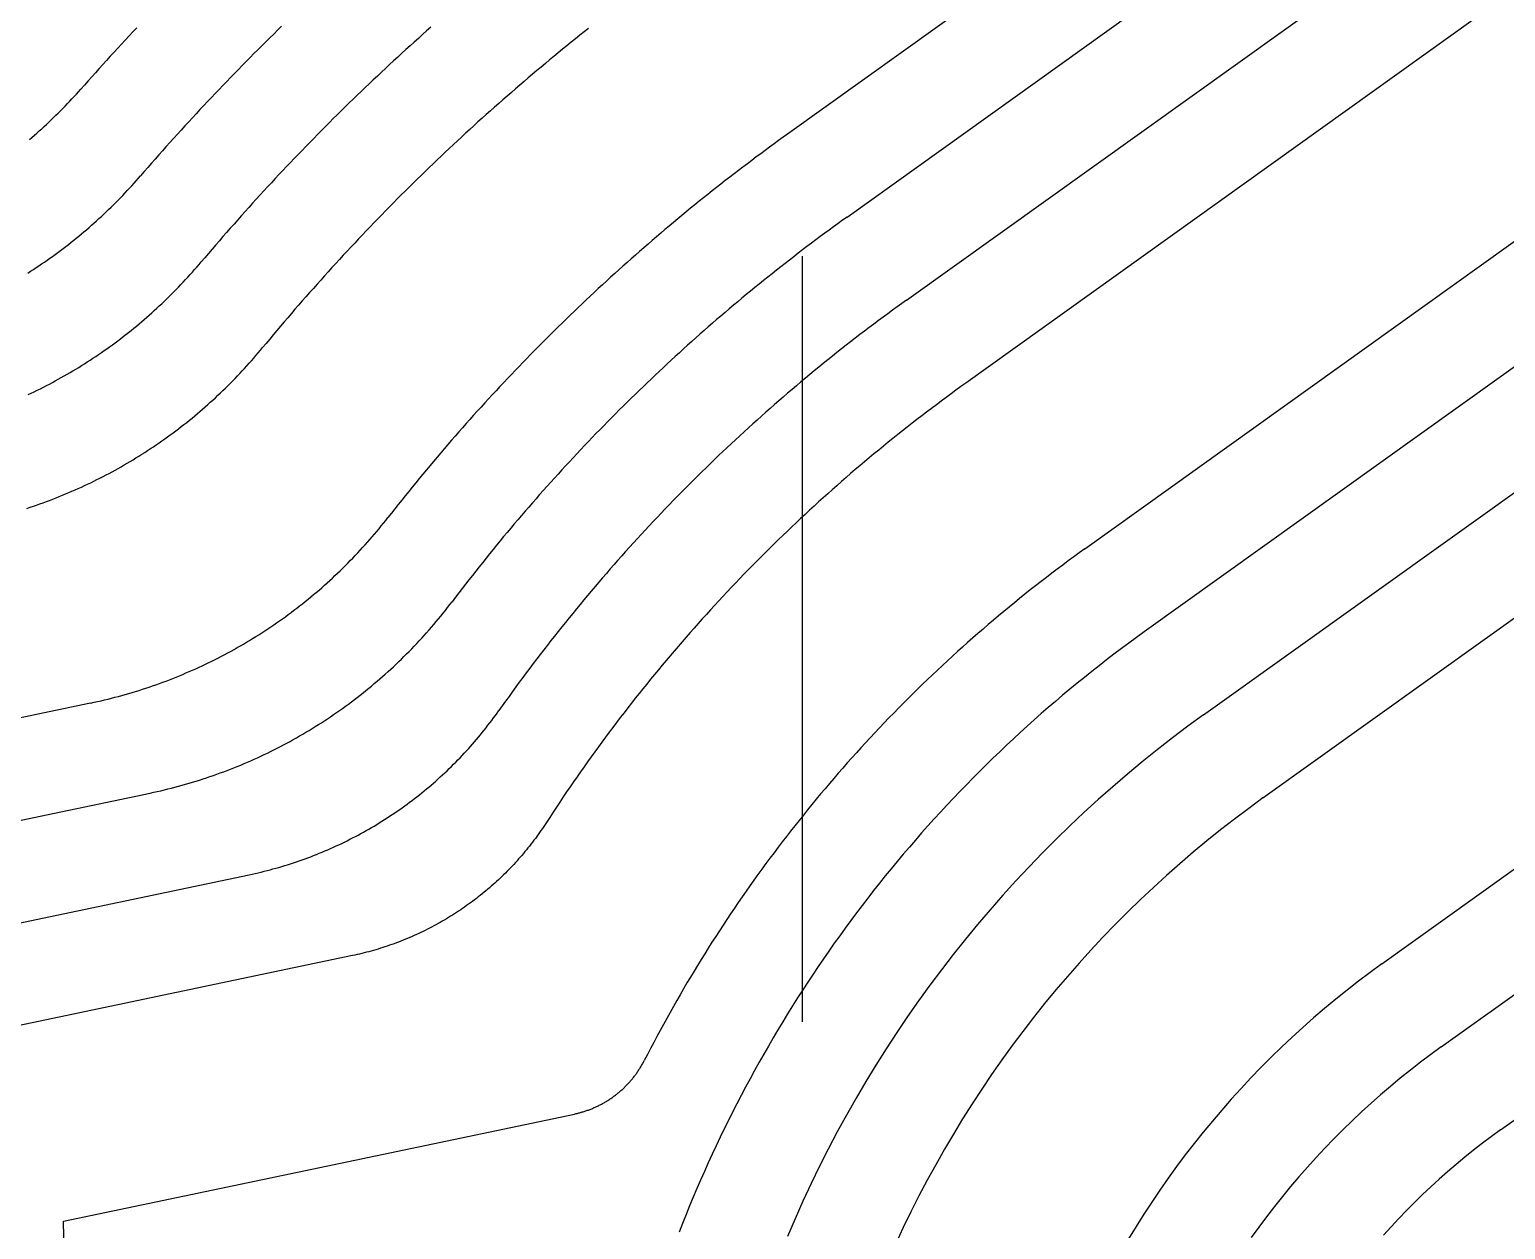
# Model space of a CAD drawing. Header units: inches. Extents: x 2439273 to 2445077, y 7048639 to 7057917.
# Drawn here: x 2442579.1 to 2442636.9, y 7053636.1 to 7053683.1 of the extents above; entities that cross this region are included whole.
import ezdxf

# ---------------------------------------------------------------- set-up
doc = ezdxf.new("R2010")
doc.units = ezdxf.units.IN
doc.header["$LTSCALE"] = 300
doc.header["$MEASUREMENT"] = 0
doc.linetypes.add('DASHEDX2', pattern=[0.165, 0.125, -0.04])
doc.linetypes.add('HIDDEN', pattern=[0.375, 0.25, -0.125])
doc.layers.add('GRID', color=254, linetype='HIDDEN')
doc.layers.add('PC', color=43, linetype='DASHEDX2')

msp = doc.modelspace()

# ---------------------------------------------------------------- linework, layer by layer
at = {"layer": 'GRID', "linetype": 'HIDDEN', "ltscale": 0.4}
msp.add_line((2442609.368, 7049369.192), (2442609.368, 7057765.425), dxfattribs=at)
at = {"layer": 'PC', "color": 24, "linetype": 'Continuous', "flags": 128}
for points in [[(2442611.113, 7053675.731), (2442961.113, 7053926.346), (2442863.774, 7054579.392), (2442834.101, 7054574.969), (2442928.737, 7053940.061), (2442771.331, 7053827.351), (2442786.454, 7053801.283)], [(2442829.627, 7054577.853), (2442924.42, 7053941.89), (2442752.219, 7053818.586), (2442767.343, 7053792.518), (2442608.784, 7053678.983)], [(2442613.442, 7053672.478), (2442965.43, 7053924.517), (2442870.671, 7054560.251)], [(2442620.428, 7053662.722), (2442978.38, 7053919.031), (2442891.362, 7054502.829)], [(2442898.26, 7054483.688), (2442982.697, 7053917.202), (2442622.757, 7053659.47)], [(2442625.086, 7053656.217), (2442987.014, 7053915.373), (2442905.157, 7054464.547)], [(2442627.414, 7053652.965), (2442991.33, 7053913.545), (2442912.047, 7054445.454)], [(2442632.072, 7053646.461), (2442999.964, 7053909.887), (2442923.903, 7054420.174)], [(2442634.401, 7053643.208), (2443004.281, 7053908.058), (2442929.272, 7054411.291)], [(2442636.729, 7053639.956), (2443008.597, 7053906.23), (2442934.466, 7054403.575)], [(2442969.747, 7053922.688), (2442615.771, 7053669.226), (2442615.576, 7053669.086), (2442615.382, 7053668.946), (2442615.189, 7053668.805), (2442614.996, 7053668.663), (2442614.804, 7053668.52), (2442614.612, 7053668.377), (2442614.42, 7053668.232), (2442614.23, 7053668.088), (2442614.04, 7053667.942), (2442613.85, 7053667.796), (2442613.661, 7053667.649), (2442613.472, 7053667.501), (2442613.284, 7053667.353), (2442613.097, 7053667.204), (2442612.91, 7053667.054), (2442612.724, 7053666.903), (2442612.538, 7053666.752), (2442612.353, 7053666.6), (2442612.168, 7053666.448), (2442611.984, 7053666.294), (2442611.8, 7053666.14), (2442611.618, 7053665.986), (2442611.435, 7053665.83), (2442611.253, 7053665.674), (2442611.072, 7053665.518), (2442610.892, 7053665.36), (2442610.712, 7053665.202), (2442610.532, 7053665.044), (2442610.354, 7053664.884), (2442610.175, 7053664.724), (2442609.998, 7053664.563), (2442609.821, 7053664.402), (2442609.644, 7053664.24), (2442609.469, 7053664.077), (2442609.294, 7053663.914), (2442609.119, 7053663.75), (2442608.945, 7053663.585), (2442608.772, 7053663.42), (2442608.599, 7053663.254), (2442608.427, 7053663.087), (2442608.255, 7053662.92), (2442608.085, 7053662.752), (2442607.914, 7053662.584), (2442607.745, 7053662.415), (2442607.576, 7053662.245), (2442607.408, 7053662.074), (2442607.24, 7053661.903), (2442607.073, 7053661.732), (2442606.907, 7053661.559), (2442606.741, 7053661.386), (2442606.576, 7053661.213), (2442606.411, 7053661.039), (2442606.248, 7053660.864), (2442606.085, 7053660.689), (2442605.922, 7053660.513), (2442605.76, 7053660.336), (2442605.599, 7053660.159), (2442605.439, 7053659.981), (2442605.279, 7053659.803), (2442605.12, 7053659.624), (2442604.961, 7053659.444), (2442604.803, 7053659.264), (2442604.646, 7053659.083), (2442604.49, 7053658.902), (2442604.334, 7053658.72), (2442604.179, 7053658.537), (2442604.025, 7053658.354), (2442603.871, 7053658.17), (2442603.718, 7053657.986), (2442603.566, 7053657.801), (2442603.414, 7053657.616), (2442603.263, 7053657.43), (2442603.113, 7053657.243), (2442602.963, 7053657.056), (2442602.814, 7053656.869), (2442602.666, 7053656.68), (2442602.519, 7053656.492), (2442602.372, 7053656.302), (2442602.226, 7053656.113), (2442602.081, 7053655.922), (2442601.936, 7053655.731), (2442601.792, 7053655.54), (2442601.649, 7053655.348), (2442601.507, 7053655.155), (2442601.365, 7053654.962), (2442601.224, 7053654.768), (2442601.084, 7053654.574), (2442600.944, 7053654.38), (2442600.805, 7053654.184), (2442600.667, 7053653.989), (2442600.53, 7053653.793), (2442600.393, 7053653.596), (2442600.258, 7053653.399), (2442600.122, 7053653.201), (2442599.988, 7053653.003), (2442599.854, 7053652.804), (2442599.721, 7053652.605), (2442599.589, 7053652.405), (2442599.458, 7053652.205), (2442599.327, 7053652.004), (2442599.275, 7053651.925), (2442599.223, 7053651.846), (2442599.17, 7053651.767), (2442599.116, 7053651.689), (2442599.062, 7053651.612), (2442599.007, 7053651.535), (2442598.952, 7053651.458), (2442598.896, 7053651.382), (2442598.839, 7053651.306), (2442598.782, 7053651.231), (2442598.724, 7053651.156), (2442598.665, 7053651.081), (2442598.606, 7053651.007), (2442598.547, 7053650.934), (2442598.486, 7053650.861), (2442598.426, 7053650.788), (2442598.364, 7053650.716), (2442598.302, 7053650.645), (2442598.24, 7053650.574), (2442598.177, 7053650.503), (2442598.113, 7053650.433), (2442598.049, 7053650.363), (2442597.984, 7053650.294), (2442597.919, 7053650.226), (2442597.853, 7053650.158), (2442597.787, 7053650.09), (2442597.72, 7053650.023), (2442597.653, 7053649.957), (2442597.585, 7053649.891), (2442597.516, 7053649.825), (2442597.447, 7053649.76), (2442597.378, 7053649.696), (2442597.308, 7053649.632), (2442597.238, 7053649.569), (2442597.167, 7053649.506), (2442597.095, 7053649.444), (2442597.023, 7053649.383), (2442596.951, 7053649.322), (2442596.878, 7053649.261), (2442596.805, 7053649.202), (2442596.731, 7053649.142), (2442596.657, 7053649.084), (2442596.582, 7053649.026), (2442596.507, 7053648.968), (2442596.431, 7053648.911), (2442596.355, 7053648.855), (2442596.278, 7053648.799), (2442596.201, 7053648.744), (2442596.124, 7053648.69), (2442596.046, 7053648.636), (2442595.968, 7053648.583), (2442595.889, 7053648.53), (2442595.81, 7053648.478), (2442595.731, 7053648.427), (2442595.651, 7053648.376), (2442595.57, 7053648.326), (2442595.49, 7053648.276), (2442595.409, 7053648.228), (2442595.327, 7053648.179), (2442595.245, 7053648.132), (2442595.163, 7053648.085), (2442595.081, 7053648.039), (2442594.998, 7053647.993), (2442594.914, 7053647.948), (2442594.831, 7053647.904), (2442594.747, 7053647.86), (2442594.662, 7053647.817), (2442594.578, 7053647.775), (2442594.493, 7053647.733), (2442594.407, 7053647.692), (2442594.322, 7053647.652), (2442594.236, 7053647.612), (2442594.149, 7053647.574), (2442594.063, 7053647.535), (2442593.976, 7053647.498), (2442593.889, 7053647.461), (2442593.801, 7053647.425), (2442593.714, 7053647.389), (2442593.626, 7053647.354), (2442593.537, 7053647.32), (2442593.449, 7053647.287), (2442593.36, 7053647.254), (2442593.271, 7053647.222), (2442593.181, 7053647.191), (2442593.092, 7053647.16), (2442593.002, 7053647.13), (2442592.912, 7053647.101), (2442592.822, 7053647.073), (2442592.731, 7053647.045), (2442592.641, 7053647.018), (2442592.55, 7053646.992), (2442592.459, 7053646.966), (2442592.367, 7053646.941), (2442592.276, 7053646.917), (2442592.184, 7053646.894), (2442592.092, 7053646.871), (2442592, 7053646.849), (2442591.908, 7053646.828), (2442591.815, 7053646.807), (2442591.723, 7053646.787), (2442580.226, 7053644.374), (2442558.991, 7053639.917)], [(2442583.27, 7053683.141), (2442583.121, 7053682.983), (2442582.972, 7053682.825), (2442582.824, 7053682.667), (2442582.677, 7053682.508), (2442582.529, 7053682.349), (2442582.382, 7053682.189), (2442582.235, 7053682.029), (2442582.089, 7053681.869), (2442581.943, 7053681.709), (2442581.798, 7053681.548), (2442581.652, 7053681.387), (2442581.507, 7053681.225), (2442581.363, 7053681.064), (2442581.219, 7053680.902), (2442581.075, 7053680.739)], [(2442588.951, 7053683.205), (2442588.795, 7053683.053), (2442588.639, 7053682.901), (2442588.484, 7053682.748), (2442588.329, 7053682.595), (2442588.174, 7053682.442), (2442588.02, 7053682.288), (2442587.866, 7053682.134), (2442587.713, 7053681.979), (2442587.56, 7053681.825), (2442587.407, 7053681.67), (2442587.254, 7053681.514), (2442587.102, 7053681.358), (2442586.951, 7053681.202), (2442586.799, 7053681.045), (2442586.648, 7053680.888), (2442586.498, 7053680.731), (2442586.348, 7053680.573), (2442586.198, 7053680.415), (2442586.048, 7053680.257), (2442585.899, 7053680.098), (2442585.75, 7053679.939), (2442585.602, 7053679.78), (2442585.454, 7053679.62), (2442585.307, 7053679.46), (2442585.159, 7053679.3), (2442585.013, 7053679.139), (2442584.866, 7053678.978), (2442584.72, 7053678.816), (2442584.574, 7053678.654), (2442584.429, 7053678.492), (2442584.284, 7053678.329), (2442584.14, 7053678.167), (2442583.996, 7053678.003), (2442583.852, 7053677.84), (2442583.708, 7053677.676), (2442583.566, 7053677.512), (2442583.423, 7053677.347)], [(2442594.799, 7053683.168), (2442594.635, 7053683.024), (2442594.472, 7053682.879), (2442594.309, 7053682.733), (2442594.147, 7053682.587), (2442593.985, 7053682.441), (2442593.823, 7053682.294), (2442593.662, 7053682.147), (2442593.501, 7053682), (2442593.34, 7053681.852), (2442593.18, 7053681.704), (2442593.02, 7053681.555), (2442592.861, 7053681.406), (2442592.702, 7053681.256), (2442592.543, 7053681.107), (2442592.384, 7053680.956), (2442592.226, 7053680.806), (2442592.069, 7053680.655), (2442591.912, 7053680.503), (2442591.755, 7053680.351), (2442591.598, 7053680.199), (2442591.442, 7053680.047), (2442591.286, 7053679.894), (2442591.131, 7053679.74), (2442590.976, 7053679.587), (2442590.822, 7053679.432), (2442590.667, 7053679.278), (2442590.513, 7053679.123), (2442590.36, 7053678.968), (2442590.207, 7053678.812), (2442590.054, 7053678.656), (2442589.902, 7053678.5), (2442589.75, 7053678.343), (2442589.599, 7053678.186), (2442589.448, 7053678.028), (2442589.297, 7053677.87), (2442589.146, 7053677.712), (2442588.997, 7053677.553), (2442588.847, 7053677.394), (2442588.698, 7053677.235), (2442588.549, 7053677.075), (2442588.401, 7053676.915), (2442588.253, 7053676.754), (2442588.105, 7053676.594), (2442587.958, 7053676.432), (2442587.811, 7053676.271), (2442587.665, 7053676.109), (2442587.519, 7053675.946), (2442587.373, 7053675.784), (2442587.228, 7053675.621), (2442587.084, 7053675.457), (2442586.939, 7053675.294), (2442586.795, 7053675.129), (2442586.652, 7053674.965), (2442586.509, 7053674.8), (2442586.366, 7053674.635), (2442586.224, 7053674.469), (2442586.082, 7053674.303), (2442585.94, 7053674.137), (2442585.799, 7053673.971)], [(2442600.984, 7053683.124), (2442600.813, 7053682.988), (2442600.642, 7053682.852), (2442600.471, 7053682.715), (2442600.301, 7053682.578), (2442600.131, 7053682.441), (2442599.961, 7053682.303), (2442599.792, 7053682.165), (2442599.623, 7053682.026), (2442599.455, 7053681.887), (2442599.287, 7053681.748), (2442599.119, 7053681.608), (2442598.951, 7053681.467), (2442598.784, 7053681.326), (2442598.618, 7053681.185), (2442598.452, 7053681.043), (2442598.286, 7053680.901), (2442598.12, 7053680.758), (2442597.955, 7053680.615), (2442597.79, 7053680.472), (2442597.626, 7053680.328), (2442597.462, 7053680.183), (2442597.298, 7053680.039), (2442597.135, 7053679.894), (2442596.972, 7053679.748), (2442596.809, 7053679.602), (2442596.647, 7053679.455), (2442596.485, 7053679.309), (2442596.324, 7053679.161), (2442596.163, 7053679.014), (2442596.002, 7053678.865), (2442595.842, 7053678.717), (2442595.682, 7053678.568), (2442595.523, 7053678.418), (2442595.364, 7053678.269), (2442595.205, 7053678.118), (2442595.047, 7053677.968), (2442594.889, 7053677.817), (2442594.731, 7053677.665), (2442594.574, 7053677.513), (2442594.417, 7053677.361), (2442594.261, 7053677.209), (2442594.105, 7053677.055), (2442593.95, 7053676.902), (2442593.794, 7053676.748), (2442593.64, 7053676.594), (2442593.485, 7053676.439), (2442593.332, 7053676.284), (2442593.178, 7053676.129), (2442593.025, 7053675.973), (2442592.872, 7053675.816), (2442592.72, 7053675.66), (2442592.568, 7053675.503), (2442592.416, 7053675.345), (2442592.265, 7053675.187), (2442592.115, 7053675.029), (2442591.965, 7053674.87), (2442591.815, 7053674.711), (2442591.665, 7053674.552), (2442591.516, 7053674.392), (2442591.368, 7053674.232), (2442591.22, 7053674.071), (2442591.072, 7053673.91), (2442590.924, 7053673.749), (2442590.778, 7053673.587), (2442590.631, 7053673.425), (2442590.485, 7053673.262), (2442590.339, 7053673.1), (2442590.194, 7053672.936), (2442590.049, 7053672.773), (2442589.905, 7053672.609), (2442589.761, 7053672.444), (2442589.617, 7053672.28), (2442589.474, 7053672.114), (2442589.332, 7053671.949), (2442589.189, 7053671.783), (2442589.048, 7053671.617), (2442588.906, 7053671.45), (2442588.765, 7053671.283), (2442588.625, 7053671.116), (2442588.485, 7053670.948), (2442588.345, 7053670.78), (2442588.206, 7053670.612)], [(2442579.067, 7053678.765), (2442579.164, 7053678.849), (2442579.261, 7053678.933), (2442579.357, 7053679.017), (2442579.453, 7053679.103), (2442579.548, 7053679.189), (2442579.642, 7053679.275), (2442579.736, 7053679.362), (2442579.829, 7053679.45), (2442579.922, 7053679.538), (2442580.014, 7053679.627), (2442580.106, 7053679.717), (2442580.197, 7053679.807), (2442580.287, 7053679.898), (2442580.377, 7053679.989), (2442580.467, 7053680.081), (2442580.555, 7053680.173), (2442580.644, 7053680.266), (2442580.731, 7053680.36), (2442580.818, 7053680.454), (2442580.904, 7053680.548), (2442580.99, 7053680.643), (2442581.075, 7053680.739)], [(2442608.784, 7053678.983), (2442608.608, 7053678.856), (2442608.431, 7053678.728), (2442608.255, 7053678.6), (2442608.079, 7053678.472), (2442607.903, 7053678.342), (2442607.728, 7053678.213), (2442607.554, 7053678.083), (2442607.379, 7053677.952), (2442607.205, 7053677.821), (2442607.032, 7053677.689), (2442606.858, 7053677.557), (2442606.686, 7053677.425), (2442606.513, 7053677.292), (2442606.341, 7053677.158), (2442606.169, 7053677.024), (2442605.998, 7053676.889), (2442605.827, 7053676.754), (2442605.657, 7053676.619), (2442605.487, 7053676.483), (2442605.317, 7053676.346), (2442605.147, 7053676.209), (2442604.978, 7053676.072), (2442604.81, 7053675.934), (2442604.642, 7053675.795), (2442604.474, 7053675.656), (2442604.307, 7053675.517), (2442604.14, 7053675.377), (2442603.973, 7053675.237), (2442603.807, 7053675.096), (2442603.641, 7053674.955), (2442603.476, 7053674.813), (2442603.311, 7053674.671), (2442603.146, 7053674.528), (2442602.982, 7053674.385), (2442602.818, 7053674.241), (2442602.655, 7053674.097), (2442602.492, 7053673.952), (2442602.33, 7053673.807), (2442602.167, 7053673.661), (2442602.006, 7053673.515), (2442601.845, 7053673.369), (2442601.684, 7053673.222), (2442601.523, 7053673.075), (2442601.363, 7053672.927), (2442601.204, 7053672.778), (2442601.045, 7053672.63), (2442600.886, 7053672.48), (2442600.728, 7053672.331), (2442600.57, 7053672.181), (2442600.413, 7053672.03), (2442600.256, 7053671.879), (2442600.099, 7053671.727), (2442599.943, 7053671.575), (2442599.787, 7053671.423), (2442599.632, 7053671.27), (2442599.477, 7053671.117), (2442599.323, 7053670.963), (2442599.169, 7053670.809), (2442599.016, 7053670.654), (2442598.862, 7053670.499), (2442598.71, 7053670.344), (2442598.558, 7053670.188), (2442598.406, 7053670.032), (2442598.255, 7053669.875), (2442598.104, 7053669.718), (2442597.954, 7053669.56), (2442597.804, 7053669.402), (2442597.654, 7053669.243), (2442597.505, 7053669.084), (2442597.357, 7053668.925), (2442597.209, 7053668.765), (2442597.061, 7053668.605), (2442596.914, 7053668.444), (2442596.767, 7053668.283), (2442596.621, 7053668.122), (2442596.475, 7053667.96), (2442596.33, 7053667.798), (2442596.185, 7053667.635), (2442596.041, 7053667.472), (2442595.897, 7053667.308), (2442595.754, 7053667.144), (2442595.611, 7053666.98), (2442595.468, 7053666.815), (2442595.326, 7053666.65), (2442595.185, 7053666.484), (2442595.044, 7053666.318), (2442594.903, 7053666.152), (2442594.763, 7053665.985), (2442594.623, 7053665.818), (2442594.484, 7053665.65), (2442594.346, 7053665.482), (2442594.207, 7053665.314), (2442594.07, 7053665.145), (2442593.933, 7053664.976), (2442593.796, 7053664.806), (2442593.66, 7053664.636), (2442593.524, 7053664.466), (2442593.389, 7053664.295), (2442593.254, 7053664.124), (2442593.119, 7053663.952)], [(2442579, 7053673.533), (2442579.11, 7053673.603), (2442579.219, 7053673.674), (2442579.328, 7053673.746), (2442579.436, 7053673.818), (2442579.544, 7053673.891), (2442579.652, 7053673.965), (2442579.759, 7053674.039), (2442579.865, 7053674.114), (2442579.971, 7053674.19), (2442580.077, 7053674.266), (2442580.182, 7053674.343), (2442580.286, 7053674.421), (2442580.39, 7053674.499), (2442580.494, 7053674.579), (2442580.596, 7053674.658), (2442580.699, 7053674.739), (2442580.801, 7053674.82), (2442580.902, 7053674.902), (2442581.003, 7053674.984), (2442581.103, 7053675.067), (2442581.203, 7053675.151), (2442581.302, 7053675.235), (2442581.401, 7053675.32), (2442581.499, 7053675.406), (2442581.596, 7053675.493), (2442581.693, 7053675.579), (2442581.79, 7053675.667), (2442581.886, 7053675.755), (2442581.981, 7053675.844), (2442582.075, 7053675.934), (2442582.169, 7053676.024), (2442582.263, 7053676.114), (2442582.356, 7053676.206), (2442582.448, 7053676.298), (2442582.54, 7053676.39), (2442582.631, 7053676.483), (2442582.721, 7053676.577), (2442582.811, 7053676.671), (2442582.901, 7053676.766), (2442582.989, 7053676.861), (2442583.077, 7053676.957), (2442583.165, 7053677.054), (2442583.251, 7053677.151), (2442583.337, 7053677.249), (2442583.423, 7053677.347)], [(2442611.113, 7053675.731), (2442610.937, 7053675.604), (2442610.761, 7053675.477), (2442610.586, 7053675.349), (2442610.411, 7053675.221), (2442610.236, 7053675.093), (2442610.062, 7053674.964), (2442609.888, 7053674.834), (2442609.715, 7053674.704), (2442609.542, 7053674.573), (2442609.369, 7053674.442), (2442609.197, 7053674.31), (2442609.025, 7053674.177), (2442608.853, 7053674.045), (2442608.682, 7053673.911), (2442608.512, 7053673.777), (2442608.341, 7053673.643), (2442608.171, 7053673.508), (2442608.002, 7053673.373), (2442607.833, 7053673.237), (2442607.664, 7053673.1), (2442607.496, 7053672.964), (2442607.328, 7053672.826), (2442607.161, 7053672.688), (2442606.994, 7053672.55), (2442606.827, 7053672.411), (2442606.661, 7053672.271), (2442606.496, 7053672.131), (2442606.33, 7053671.991), (2442606.165, 7053671.85), (2442606.001, 7053671.709), (2442605.837, 7053671.567), (2442605.673, 7053671.424), (2442605.51, 7053671.281), (2442605.347, 7053671.138), (2442605.185, 7053670.994), (2442605.023, 7053670.85), (2442604.862, 7053670.705), (2442604.701, 7053670.56), (2442604.54, 7053670.414), (2442604.38, 7053670.267), (2442604.22, 7053670.121), (2442604.061, 7053669.973), (2442603.902, 7053669.826), (2442603.744, 7053669.677), (2442603.586, 7053669.529), (2442603.429, 7053669.379), (2442603.272, 7053669.23), (2442603.115, 7053669.08), (2442602.959, 7053668.929), (2442602.804, 7053668.778), (2442602.648, 7053668.626), (2442602.494, 7053668.474), (2442602.339, 7053668.322), (2442602.186, 7053668.169), (2442602.032, 7053668.016), (2442601.879, 7053667.862), (2442601.727, 7053667.707), (2442601.575, 7053667.553), (2442601.423, 7053667.397), (2442601.272, 7053667.242), (2442601.122, 7053667.086), (2442600.972, 7053666.929), (2442600.822, 7053666.772), (2442600.673, 7053666.614), (2442600.524, 7053666.456), (2442600.376, 7053666.298), (2442600.229, 7053666.139), (2442600.081, 7053665.98), (2442599.935, 7053665.82), (2442599.788, 7053665.66), (2442599.643, 7053665.499), (2442599.497, 7053665.338), (2442599.353, 7053665.177), (2442599.208, 7053665.015), (2442599.064, 7053664.853), (2442598.921, 7053664.69), (2442598.778, 7053664.527), (2442598.636, 7053664.363), (2442598.494, 7053664.199), (2442598.353, 7053664.034), (2442598.212, 7053663.869), (2442598.071, 7053663.704), (2442597.931, 7053663.538), (2442597.792, 7053663.372), (2442597.653, 7053663.205), (2442597.515, 7053663.038), (2442597.377, 7053662.871), (2442597.24, 7053662.703), (2442597.103, 7053662.535), (2442596.966, 7053662.366), (2442596.831, 7053662.197), (2442596.695, 7053662.028), (2442596.56, 7053661.858), (2442596.426, 7053661.687), (2442596.292, 7053661.517), (2442596.159, 7053661.345), (2442596.026, 7053661.174), (2442595.894, 7053661.002), (2442595.762, 7053660.83), (2442595.631, 7053660.657)], [(2442579.016, 7053668.77), (2442579.136, 7053668.827), (2442579.256, 7053668.884), (2442579.375, 7053668.942), (2442579.493, 7053669.001), (2442579.612, 7053669.061), (2442579.729, 7053669.122), (2442579.847, 7053669.183), (2442579.964, 7053669.245), (2442580.08, 7053669.308), (2442580.197, 7053669.372), (2442580.312, 7053669.437), (2442580.428, 7053669.502), (2442580.543, 7053669.568), (2442580.657, 7053669.635), (2442580.771, 7053669.702), (2442580.885, 7053669.771), (2442580.998, 7053669.84), (2442581.11, 7053669.909), (2442581.223, 7053669.98), (2442581.334, 7053670.051), (2442581.445, 7053670.123), (2442581.556, 7053670.196), (2442581.666, 7053670.27), (2442581.776, 7053670.344), (2442581.886, 7053670.419), (2442581.994, 7053670.494), (2442582.103, 7053670.571), (2442582.21, 7053670.648), (2442582.318, 7053670.726), (2442582.424, 7053670.804), (2442582.531, 7053670.884), (2442582.636, 7053670.963), (2442582.741, 7053671.044), (2442582.846, 7053671.125), (2442582.95, 7053671.207), (2442583.054, 7053671.29), (2442583.157, 7053671.374), (2442583.259, 7053671.458), (2442583.361, 7053671.542), (2442583.462, 7053671.628), (2442583.563, 7053671.714), (2442583.663, 7053671.801), (2442583.763, 7053671.888), (2442583.862, 7053671.976), (2442583.96, 7053672.065), (2442584.058, 7053672.154), (2442584.155, 7053672.244), (2442584.252, 7053672.335), (2442584.348, 7053672.426), (2442584.443, 7053672.518), (2442584.538, 7053672.611), (2442584.632, 7053672.704), (2442584.726, 7053672.798), (2442584.819, 7053672.892), (2442584.911, 7053672.987), (2442585.003, 7053673.083), (2442585.094, 7053673.179), (2442585.185, 7053673.276), (2442585.274, 7053673.374), (2442585.363, 7053673.472), (2442585.452, 7053673.57), (2442585.54, 7053673.669), (2442585.627, 7053673.769), (2442585.713, 7053673.87), (2442585.799, 7053673.971)], [(2442613.442, 7053672.478), (2442613.257, 7053672.346), (2442613.072, 7053672.212), (2442612.888, 7053672.078), (2442612.705, 7053671.943), (2442612.522, 7053671.808), (2442612.339, 7053671.672), (2442612.157, 7053671.535), (2442611.975, 7053671.398), (2442611.793, 7053671.26), (2442611.612, 7053671.122), (2442611.432, 7053670.983), (2442611.252, 7053670.843), (2442611.073, 7053670.703), (2442610.894, 7053670.562), (2442610.715, 7053670.42), (2442610.537, 7053670.278), (2442610.359, 7053670.136), (2442610.182, 7053669.992), (2442610.006, 7053669.849), (2442609.829, 7053669.704), (2442609.654, 7053669.559), (2442609.479, 7053669.414), (2442609.304, 7053669.267), (2442609.13, 7053669.121), (2442608.956, 7053668.973), (2442608.783, 7053668.825), (2442608.61, 7053668.677), (2442608.438, 7053668.528), (2442608.266, 7053668.378), (2442608.095, 7053668.228), (2442607.924, 7053668.077), (2442607.754, 7053667.926), (2442607.584, 7053667.774), (2442607.415, 7053667.621), (2442607.246, 7053667.468), (2442607.078, 7053667.314), (2442606.911, 7053667.16), (2442606.744, 7053667.005), (2442606.577, 7053666.85), (2442606.411, 7053666.694), (2442606.245, 7053666.538), (2442606.08, 7053666.381), (2442605.916, 7053666.223), (2442605.752, 7053666.065), (2442605.588, 7053665.907), (2442605.425, 7053665.747), (2442605.263, 7053665.588), (2442605.101, 7053665.427), (2442604.94, 7053665.266), (2442604.779, 7053665.105), (2442604.619, 7053664.943), (2442604.459, 7053664.781), (2442604.3, 7053664.618), (2442604.141, 7053664.454), (2442603.983, 7053664.29), (2442603.826, 7053664.126), (2442603.669, 7053663.961), (2442603.513, 7053663.795), (2442603.357, 7053663.629), (2442603.201, 7053663.462), (2442603.047, 7053663.295), (2442602.893, 7053663.127), (2442602.739, 7053662.959), (2442602.586, 7053662.79), (2442602.433, 7053662.621), (2442602.282, 7053662.451), (2442602.13, 7053662.281), (2442601.979, 7053662.11), (2442601.829, 7053661.939), (2442601.68, 7053661.767), (2442601.531, 7053661.595), (2442601.382, 7053661.422), (2442601.234, 7053661.249), (2442601.087, 7053661.075), (2442600.94, 7053660.901), (2442600.794, 7053660.726), (2442600.649, 7053660.551), (2442600.504, 7053660.375), (2442600.359, 7053660.199), (2442600.216, 7053660.023), (2442600.072, 7053659.845), (2442599.93, 7053659.668), (2442599.788, 7053659.49), (2442599.646, 7053659.311), (2442599.506, 7053659.132), (2442599.365, 7053658.953), (2442599.226, 7053658.773), (2442599.087, 7053658.592), (2442598.948, 7053658.411), (2442598.811, 7053658.23), (2442598.673, 7053658.048), (2442598.537, 7053657.866), (2442598.401, 7053657.683), (2442598.266, 7053657.5), (2442598.131, 7053657.316), (2442597.997, 7053657.132), (2442597.863, 7053656.947), (2442597.73, 7053656.762), (2442597.598, 7053656.577), (2442597.467, 7053656.391)], [(2442578.965, 7053664.314), (2442579.093, 7053664.356), (2442579.221, 7053664.399), (2442579.348, 7053664.443), (2442579.476, 7053664.488), (2442579.603, 7053664.534), (2442579.729, 7053664.58), (2442579.856, 7053664.627), (2442579.982, 7053664.676), (2442580.107, 7053664.725), (2442580.233, 7053664.775), (2442580.358, 7053664.825), (2442580.482, 7053664.877), (2442580.607, 7053664.929), (2442580.731, 7053664.983), (2442580.854, 7053665.037), (2442580.978, 7053665.092), (2442581.1, 7053665.148), (2442581.223, 7053665.204), (2442581.345, 7053665.262), (2442581.467, 7053665.32), (2442581.588, 7053665.379), (2442581.709, 7053665.439), (2442581.829, 7053665.499), (2442581.95, 7053665.561), (2442582.069, 7053665.623), (2442582.188, 7053665.686), (2442582.307, 7053665.75), (2442582.426, 7053665.815), (2442582.544, 7053665.881), (2442582.661, 7053665.947), (2442582.778, 7053666.014), (2442582.895, 7053666.082), (2442583.011, 7053666.151), (2442583.127, 7053666.22), (2442583.242, 7053666.29), (2442583.357, 7053666.361), (2442583.471, 7053666.433), (2442583.585, 7053666.506), (2442583.698, 7053666.579), (2442583.811, 7053666.653), (2442583.923, 7053666.728), (2442584.035, 7053666.804), (2442584.146, 7053666.88), (2442584.257, 7053666.957), (2442584.367, 7053667.035), (2442584.476, 7053667.114), (2442584.586, 7053667.193), (2442584.694, 7053667.273), (2442584.802, 7053667.354), (2442584.91, 7053667.435), (2442585.017, 7053667.518), (2442585.123, 7053667.6), (2442585.229, 7053667.684), (2442585.334, 7053667.769), (2442585.439, 7053667.854), (2442585.543, 7053667.94), (2442585.647, 7053668.026), (2442585.75, 7053668.113), (2442585.852, 7053668.201), (2442585.954, 7053668.29), (2442586.055, 7053668.379), (2442586.155, 7053668.469), (2442586.255, 7053668.56), (2442586.355, 7053668.651), (2442586.453, 7053668.743), (2442586.552, 7053668.835), (2442586.649, 7053668.929), (2442586.746, 7053669.023), (2442586.842, 7053669.117), (2442586.938, 7053669.213), (2442587.033, 7053669.308), (2442587.127, 7053669.405), (2442587.221, 7053669.502), (2442587.313, 7053669.6), (2442587.406, 7053669.698), (2442587.497, 7053669.797), (2442587.588, 7053669.897), (2442587.679, 7053669.997), (2442587.768, 7053670.098), (2442587.857, 7053670.2), (2442587.945, 7053670.302), (2442588.033, 7053670.404), (2442588.12, 7053670.508), (2442588.206, 7053670.612)], [(2442581.462, 7053656.685), (2442581.599, 7053656.714), (2442581.736, 7053656.744), (2442581.873, 7053656.776), (2442582.009, 7053656.808), (2442582.145, 7053656.841), (2442582.281, 7053656.875), (2442582.417, 7053656.91), (2442582.553, 7053656.946), (2442582.688, 7053656.983), (2442582.823, 7053657.021), (2442582.958, 7053657.06), (2442583.092, 7053657.099), (2442583.226, 7053657.14), (2442583.36, 7053657.182), (2442583.494, 7053657.224), (2442583.627, 7053657.268), (2442583.76, 7053657.312), (2442583.893, 7053657.358), (2442584.025, 7053657.404), (2442584.157, 7053657.451), (2442584.289, 7053657.499), (2442584.42, 7053657.548), (2442584.551, 7053657.598), (2442584.682, 7053657.649), (2442584.812, 7053657.701), (2442584.942, 7053657.754), (2442585.072, 7053657.808), (2442585.201, 7053657.862), (2442585.33, 7053657.918), (2442585.458, 7053657.974), (2442585.586, 7053658.031), (2442585.714, 7053658.089), (2442585.841, 7053658.149), (2442585.968, 7053658.208), (2442586.094, 7053658.269), (2442586.22, 7053658.331), (2442586.345, 7053658.394), (2442586.47, 7053658.457), (2442586.595, 7053658.522), (2442586.719, 7053658.587), (2442586.843, 7053658.653), (2442586.966, 7053658.72), (2442587.089, 7053658.788), (2442587.211, 7053658.856), (2442587.333, 7053658.926), (2442587.454, 7053658.996), (2442587.575, 7053659.068), (2442587.695, 7053659.14), (2442587.815, 7053659.213), (2442587.934, 7053659.286), (2442588.053, 7053659.361), (2442588.171, 7053659.436), (2442588.289, 7053659.513), (2442588.406, 7053659.59), (2442588.523, 7053659.668), (2442588.639, 7053659.746), (2442588.754, 7053659.826), (2442588.869, 7053659.906), (2442588.983, 7053659.987), (2442589.097, 7053660.069), (2442589.21, 7053660.152), (2442589.323, 7053660.236), (2442589.435, 7053660.32), (2442589.547, 7053660.405), (2442589.657, 7053660.491), (2442589.768, 7053660.578), (2442589.877, 7053660.665), (2442589.986, 7053660.753), (2442590.095, 7053660.842), (2442590.203, 7053660.932), (2442590.31, 7053661.022), (2442590.416, 7053661.113), (2442590.522, 7053661.205), (2442590.627, 7053661.298), (2442590.732, 7053661.392), (2442590.836, 7053661.486), (2442590.939, 7053661.581), (2442591.042, 7053661.676), (2442591.143, 7053661.773), (2442591.245, 7053661.87), (2442591.345, 7053661.967), (2442591.445, 7053662.066), (2442591.544, 7053662.165), (2442591.643, 7053662.265), (2442591.741, 7053662.365), (2442591.838, 7053662.467), (2442591.934, 7053662.568), (2442592.03, 7053662.671), (2442592.124, 7053662.774), (2442592.219, 7053662.878), (2442592.312, 7053662.983), (2442592.405, 7053663.088), (2442592.497, 7053663.194), (2442592.588, 7053663.3), (2442592.678, 7053663.407), (2442592.768, 7053663.515), (2442592.857, 7053663.624), (2442592.945, 7053663.733), (2442593.033, 7053663.842), (2442593.119, 7053663.952)], [(2442620.428, 7053662.722), (2442620.211, 7053662.566), (2442619.995, 7053662.409), (2442619.78, 7053662.251), (2442619.565, 7053662.092), (2442619.352, 7053661.931), (2442619.139, 7053661.77), (2442618.926, 7053661.608), (2442618.715, 7053661.445), (2442618.504, 7053661.281), (2442618.294, 7053661.116), (2442618.085, 7053660.949), (2442617.877, 7053660.782), (2442617.67, 7053660.614), (2442617.463, 7053660.445), (2442617.257, 7053660.275), (2442617.052, 7053660.104), (2442616.848, 7053659.932), (2442616.644, 7053659.759), (2442616.442, 7053659.585), (2442616.24, 7053659.41), (2442616.039, 7053659.234), (2442615.839, 7053659.057), (2442615.639, 7053658.879), (2442615.441, 7053658.7), (2442615.244, 7053658.52), (2442615.047, 7053658.34), (2442614.851, 7053658.158), (2442614.656, 7053657.975), (2442614.462, 7053657.792), (2442614.269, 7053657.608), (2442614.076, 7053657.422), (2442613.885, 7053657.236), (2442613.694, 7053657.049), (2442613.505, 7053656.861), (2442613.316, 7053656.672), (2442613.128, 7053656.482), (2442612.941, 7053656.291), (2442612.755, 7053656.099), (2442612.57, 7053655.907), (2442612.386, 7053655.714), (2442612.203, 7053655.519), (2442612.02, 7053655.324), (2442611.839, 7053655.128), (2442611.658, 7053654.931), (2442611.479, 7053654.733), (2442611.3, 7053654.535), (2442611.123, 7053654.335), (2442610.946, 7053654.135), (2442610.77, 7053653.934), (2442610.595, 7053653.732), (2442610.422, 7053653.529), (2442610.249, 7053653.326), (2442610.077, 7053653.121), (2442609.906, 7053652.916), (2442609.736, 7053652.71), (2442609.567, 7053652.503), (2442609.399, 7053652.295), (2442609.232, 7053652.087), (2442609.066, 7053651.877), (2442608.902, 7053651.667), (2442608.738, 7053651.456), (2442608.575, 7053651.245), (2442608.413, 7053651.032), (2442608.252, 7053650.819), (2442608.092, 7053650.605), (2442607.933, 7053650.39), (2442607.775, 7053650.175), (2442607.619, 7053649.959), (2442607.463, 7053649.742), (2442607.308, 7053649.524), (2442607.154, 7053649.306), (2442607.002, 7053649.087), (2442606.85, 7053648.867), (2442606.7, 7053648.646), (2442606.55, 7053648.425), (2442606.402, 7053648.203), (2442606.254, 7053647.98), (2442606.108, 7053647.756), (2442605.963, 7053647.532), (2442605.818, 7053647.307), (2442605.675, 7053647.082), (2442605.533, 7053646.856), (2442605.392, 7053646.629), (2442605.253, 7053646.401), (2442605.114, 7053646.173), (2442604.976, 7053645.944), (2442604.839, 7053645.715), (2442604.704, 7053645.485), (2442604.57, 7053645.254), (2442604.436, 7053645.022), (2442604.304, 7053644.79), (2442604.173, 7053644.558), (2442604.043, 7053644.324), (2442603.914, 7053644.09), (2442603.786, 7053643.856), (2442603.66, 7053643.62), (2442603.534, 7053643.385), (2442603.41, 7053643.148), (2442603.287, 7053642.911), (2442603.165, 7053642.674)], [(2442583.795, 7053653.157), (2442583.935, 7053653.187), (2442584.075, 7053653.218), (2442584.215, 7053653.25), (2442584.354, 7053653.283), (2442584.493, 7053653.317), (2442584.632, 7053653.352), (2442584.77, 7053653.388), (2442584.909, 7053653.425), (2442585.047, 7053653.463), (2442585.185, 7053653.501), (2442585.322, 7053653.541), (2442585.459, 7053653.582), (2442585.596, 7053653.624), (2442585.733, 7053653.667), (2442585.869, 7053653.71), (2442586.005, 7053653.755), (2442586.141, 7053653.801), (2442586.276, 7053653.848), (2442586.411, 7053653.895), (2442586.546, 7053653.944), (2442586.68, 7053653.993), (2442586.814, 7053654.044), (2442586.948, 7053654.095), (2442587.081, 7053654.148), (2442587.214, 7053654.201), (2442587.346, 7053654.256), (2442587.478, 7053654.311), (2442587.61, 7053654.367), (2442587.741, 7053654.424), (2442587.872, 7053654.482), (2442588.002, 7053654.541), (2442588.132, 7053654.601), (2442588.262, 7053654.662), (2442588.391, 7053654.724), (2442588.52, 7053654.787), (2442588.648, 7053654.851), (2442588.775, 7053654.915), (2442588.903, 7053654.981), (2442589.03, 7053655.047), (2442589.156, 7053655.114), (2442589.282, 7053655.183), (2442589.407, 7053655.252), (2442589.532, 7053655.322), (2442589.656, 7053655.393), (2442589.78, 7053655.465), (2442589.903, 7053655.537), (2442590.026, 7053655.611), (2442590.149, 7053655.685), (2442590.27, 7053655.761), (2442590.392, 7053655.837), (2442590.512, 7053655.914), (2442590.632, 7053655.992), (2442590.752, 7053656.071), (2442590.871, 7053656.15), (2442590.989, 7053656.231), (2442591.107, 7053656.312), (2442591.224, 7053656.394), (2442591.341, 7053656.477), (2442591.457, 7053656.561), (2442591.572, 7053656.646), (2442591.687, 7053656.731), (2442591.801, 7053656.817), (2442591.915, 7053656.904), (2442592.028, 7053656.992), (2442592.14, 7053657.081), (2442592.252, 7053657.171), (2442592.363, 7053657.261), (2442592.473, 7053657.352), (2442592.583, 7053657.444), (2442592.692, 7053657.537), (2442592.801, 7053657.63), (2442592.908, 7053657.724), (2442593.015, 7053657.82), (2442593.122, 7053657.915), (2442593.228, 7053658.012), (2442593.333, 7053658.109), (2442593.437, 7053658.207), (2442593.54, 7053658.306), (2442593.643, 7053658.405), (2442593.746, 7053658.506), (2442593.847, 7053658.607), (2442593.948, 7053658.708), (2442594.048, 7053658.811), (2442594.147, 7053658.914), (2442594.246, 7053659.018), (2442594.343, 7053659.122), (2442594.44, 7053659.228), (2442594.537, 7053659.334), (2442594.632, 7053659.44), (2442594.727, 7053659.548), (2442594.821, 7053659.656), (2442594.914, 7053659.764), (2442595.006, 7053659.874), (2442595.098, 7053659.984), (2442595.189, 7053660.094), (2442595.279, 7053660.205), (2442595.368, 7053660.317), (2442595.457, 7053660.43), (2442595.544, 7053660.543), (2442595.631, 7053660.657)], [(2442622.757, 7053659.47), (2442622.458, 7053659.254), (2442622.162, 7053659.037), (2442621.866, 7053658.817), (2442621.572, 7053658.596), (2442621.28, 7053658.372), (2442620.99, 7053658.146), (2442620.701, 7053657.919), (2442620.413, 7053657.689), (2442620.127, 7053657.457), (2442619.843, 7053657.223), (2442619.561, 7053656.987), (2442619.28, 7053656.75), (2442619.001, 7053656.51), (2442618.724, 7053656.268), (2442618.448, 7053656.024), (2442618.174, 7053655.778), (2442617.902, 7053655.531), (2442617.631, 7053655.281), (2442617.363, 7053655.03), (2442617.096, 7053654.776), (2442616.831, 7053654.521), (2442616.567, 7053654.264), (2442616.306, 7053654.005), (2442616.046, 7053653.744), (2442615.789, 7053653.482), (2442615.533, 7053653.217), (2442615.279, 7053652.951), (2442615.027, 7053652.683), (2442614.776, 7053652.413), (2442614.528, 7053652.142), (2442614.282, 7053651.868), (2442614.037, 7053651.593), (2442613.795, 7053651.316), (2442613.554, 7053651.038), (2442613.316, 7053650.758), (2442613.079, 7053650.476), (2442612.845, 7053650.192), (2442612.612, 7053649.907), (2442612.382, 7053649.62), (2442612.153, 7053649.332), (2442611.927, 7053649.042), (2442611.702, 7053648.75), (2442611.48, 7053648.457), (2442611.26, 7053648.162), (2442611.042, 7053647.866), (2442610.826, 7053647.568), (2442610.612, 7053647.268), (2442610.4, 7053646.967), (2442610.19, 7053646.665), (2442609.983, 7053646.361), (2442609.778, 7053646.056), (2442609.574, 7053645.749), (2442609.373, 7053645.441), (2442609.175, 7053645.131), (2442608.978, 7053644.82), (2442608.784, 7053644.508), (2442608.591, 7053644.194), (2442608.401, 7053643.879), (2442608.214, 7053643.562), (2442608.028, 7053643.244), (2442607.845, 7053642.925), (2442607.664, 7053642.605), (2442607.485, 7053642.283), (2442607.309, 7053641.96), (2442607.135, 7053641.636), (2442606.963, 7053641.311), (2442606.793, 7053640.984), (2442606.626, 7053640.656), (2442606.461, 7053640.327), (2442606.299, 7053639.997), (2442606.138, 7053639.666), (2442605.981, 7053639.333), (2442605.825, 7053639), (2442605.672, 7053638.665), (2442605.521, 7053638.33), (2442605.373, 7053637.993), (2442605.227, 7053637.655), (2442605.083, 7053637.316), (2442604.942, 7053636.977), (2442604.803, 7053636.636), (2442604.667, 7053636.294), (2442604.533, 7053635.951)], [(2442581.462, 7053656.685), (2442558.733, 7053651.914), (2442537.498, 7053647.457), (2442516.263, 7053643), (2442495.029, 7053638.543), (2442475.111, 7053634.174), (2442475.138, 7053614.13), (2442580.078, 7053595.886)], [(2442587.679, 7053649.956), (2442587.797, 7053649.981), (2442587.914, 7053650.007), (2442588.031, 7053650.033), (2442588.147, 7053650.061), (2442588.264, 7053650.09), (2442588.38, 7053650.119), (2442588.496, 7053650.15), (2442588.612, 7053650.181), (2442588.727, 7053650.213), (2442588.843, 7053650.246), (2442588.958, 7053650.279), (2442589.073, 7053650.314), (2442589.187, 7053650.35), (2442589.301, 7053650.386), (2442589.415, 7053650.423), (2442589.529, 7053650.461), (2442589.643, 7053650.5), (2442589.756, 7053650.54), (2442589.869, 7053650.581), (2442589.981, 7053650.622), (2442590.093, 7053650.664), (2442590.205, 7053650.707), (2442590.317, 7053650.751), (2442590.428, 7053650.796), (2442590.539, 7053650.842), (2442590.649, 7053650.888), (2442590.76, 7053650.936), (2442590.869, 7053650.984), (2442590.979, 7053651.033), (2442591.088, 7053651.083), (2442591.197, 7053651.133), (2442591.305, 7053651.185), (2442591.413, 7053651.237), (2442591.521, 7053651.29), (2442591.628, 7053651.344), (2442591.734, 7053651.398), (2442591.841, 7053651.454), (2442591.947, 7053651.51), (2442592.052, 7053651.567), (2442592.157, 7053651.625), (2442592.262, 7053651.683), (2442592.366, 7053651.743), (2442592.47, 7053651.803), (2442592.573, 7053651.864), (2442592.676, 7053651.925), (2442592.778, 7053651.988), (2442592.88, 7053652.051), (2442592.982, 7053652.115), (2442593.083, 7053652.18), (2442593.183, 7053652.245), (2442593.283, 7053652.312), (2442593.382, 7053652.379), (2442593.481, 7053652.446), (2442593.58, 7053652.515), (2442593.678, 7053652.584), (2442593.775, 7053652.654), (2442593.872, 7053652.725), (2442593.968, 7053652.796), (2442594.064, 7053652.868), (2442594.159, 7053652.941), (2442594.254, 7053653.015), (2442594.348, 7053653.089), (2442594.442, 7053653.164), (2442594.535, 7053653.24), (2442594.627, 7053653.316), (2442594.719, 7053653.393), (2442594.811, 7053653.471), (2442594.901, 7053653.549), (2442594.991, 7053653.628), (2442595.081, 7053653.708), (2442595.17, 7053653.788), (2442595.258, 7053653.87), (2442595.346, 7053653.951), (2442595.433, 7053654.034), (2442595.52, 7053654.117), (2442595.605, 7053654.201), (2442595.691, 7053654.285), (2442595.775, 7053654.37), (2442595.859, 7053654.456), (2442595.943, 7053654.542), (2442596.025, 7053654.629), (2442596.107, 7053654.716), (2442596.189, 7053654.804), (2442596.269, 7053654.893), (2442596.349, 7053654.982), (2442596.429, 7053655.072), (2442596.507, 7053655.163), (2442596.585, 7053655.254), (2442596.663, 7053655.345), (2442596.739, 7053655.438), (2442596.815, 7053655.531), (2442596.89, 7053655.624), (2442596.965, 7053655.718), (2442597.039, 7053655.812), (2442597.112, 7053655.907), (2442597.184, 7053656.003), (2442597.256, 7053656.099), (2442597.327, 7053656.196), (2442597.397, 7053656.293), (2442597.467, 7053656.391)], [(2442625.086, 7053656.217), (2442624.474, 7053655.772), (2442623.869, 7053655.317), (2442623.272, 7053654.853), (2442622.682, 7053654.379), (2442622.1, 7053653.896), (2442621.525, 7053653.404), (2442620.958, 7053652.903), (2442620.399, 7053652.393), (2442619.848, 7053651.874), (2442619.305, 7053651.346), (2442618.771, 7053650.811), (2442618.246, 7053650.266), (2442617.728, 7053649.714), (2442617.22, 7053649.153), (2442616.721, 7053648.585), (2442616.23, 7053648.009), (2442615.749, 7053647.425), (2442615.277, 7053646.833), (2442614.815, 7053646.235), (2442614.362, 7053645.629), (2442613.918, 7053645.016), (2442613.484, 7053644.396), (2442613.06, 7053643.769), (2442612.646, 7053643.135), (2442612.243, 7053642.496), (2442611.849, 7053641.85), (2442611.465, 7053641.197), (2442611.092, 7053640.539), (2442610.729, 7053639.875), (2442610.377, 7053639.206), (2442610.035, 7053638.53), (2442609.704, 7053637.85), (2442609.384, 7053637.165), (2442609.074, 7053636.474), (2442608.776, 7053635.779)], [(2442583.091, 7053600.087), (2442495.544, 7053614.569), (2442495.114, 7053634.544), (2442516.349, 7053639.001), (2442537.584, 7053643.458), (2442558.819, 7053647.915), (2442580.054, 7053652.372), (2442583.795, 7053653.157)], [(2442627.414, 7053652.965), (2442626.854, 7053652.557), (2442626.299, 7053652.14), (2442625.752, 7053651.714), (2442625.211, 7053651.28), (2442624.677, 7053650.837), (2442624.15, 7053650.386), (2442623.631, 7053649.927), (2442623.118, 7053649.459), (2442622.613, 7053648.984), (2442622.116, 7053648.5), (2442621.626, 7053648.009), (2442621.144, 7053647.51), (2442620.67, 7053647.004), (2442620.204, 7053646.49), (2442619.747, 7053645.969), (2442619.297, 7053645.441), (2442618.856, 7053644.905), (2442618.423, 7053644.363), (2442617.999, 7053643.814), (2442617.584, 7053643.259), (2442617.178, 7053642.697), (2442616.78, 7053642.128), (2442616.391, 7053641.554), (2442616.012, 7053640.973), (2442615.642, 7053640.387), (2442615.281, 7053639.795), (2442614.929, 7053639.197), (2442614.587, 7053638.593), (2442614.254, 7053637.985), (2442613.931, 7053637.371), (2442613.618, 7053636.752), (2442613.314, 7053636.128), (2442613.021, 7053635.5)], [(2442586.419, 7053603.521), (2442516.864, 7053615.027), (2442516.435, 7053635.002), (2442537.67, 7053639.459), (2442558.905, 7053643.916), (2442580.14, 7053648.373), (2442587.679, 7053649.956)], [(2442632.072, 7053646.461), (2442631.613, 7053646.127), (2442631.16, 7053645.785), (2442630.712, 7053645.437), (2442630.269, 7053645.082), (2442629.832, 7053644.72), (2442629.401, 7053644.35), (2442628.976, 7053643.975), (2442628.557, 7053643.592), (2442628.144, 7053643.203), (2442627.737, 7053642.807), (2442627.336, 7053642.406), (2442626.942, 7053641.997), (2442626.554, 7053641.583), (2442626.173, 7053641.163), (2442625.798, 7053640.736), (2442625.43, 7053640.304), (2442625.07, 7053639.866), (2442624.716, 7053639.423), (2442624.369, 7053638.974), (2442624.029, 7053638.519), (2442623.696, 7053638.059), (2442623.371, 7053637.594), (2442623.053, 7053637.124), (2442622.742, 7053636.649), (2442622.44, 7053636.169), (2442622.144, 7053635.685)], [(2442634.401, 7053643.208), (2442633.993, 7053642.912), (2442633.59, 7053642.608), (2442633.191, 7053642.299), (2442632.798, 7053641.983), (2442632.41, 7053641.661), (2442632.027, 7053641.333), (2442631.649, 7053640.999), (2442631.276, 7053640.659), (2442630.909, 7053640.313), (2442630.547, 7053639.961), (2442630.191, 7053639.604), (2442629.841, 7053639.241), (2442629.496, 7053638.873), (2442629.157, 7053638.499), (2442628.824, 7053638.12), (2442628.497, 7053637.736), (2442628.176, 7053637.347), (2442627.862, 7053636.952), (2442627.553, 7053636.553), (2442627.251, 7053636.149), (2442626.956, 7053635.741)], [(2442600.424, 7053640.579), (2442600.459, 7053640.587), (2442600.494, 7053640.595), (2442600.529, 7053640.603), (2442600.563, 7053640.611), (2442600.598, 7053640.62), (2442600.633, 7053640.629), (2442600.667, 7053640.638), (2442600.701, 7053640.648), (2442600.736, 7053640.658), (2442600.77, 7053640.668), (2442600.804, 7053640.679), (2442600.838, 7053640.69), (2442600.872, 7053640.701), (2442600.905, 7053640.712), (2442600.939, 7053640.724), (2442600.973, 7053640.736), (2442601.006, 7053640.748), (2442601.039, 7053640.761), (2442601.073, 7053640.774), (2442601.106, 7053640.787), (2442601.139, 7053640.801), (2442601.172, 7053640.815), (2442601.204, 7053640.829), (2442601.237, 7053640.843), (2442601.269, 7053640.858), (2442601.302, 7053640.873), (2442601.334, 7053640.888), (2442601.366, 7053640.904), (2442601.398, 7053640.92), (2442601.43, 7053640.936), (2442601.461, 7053640.952), (2442601.493, 7053640.969), (2442601.524, 7053640.986), (2442601.555, 7053641.003), (2442601.586, 7053641.021), (2442601.617, 7053641.038), (2442601.648, 7053641.057), (2442601.679, 7053641.075), (2442601.709, 7053641.094), (2442601.739, 7053641.112), (2442601.769, 7053641.132), (2442601.799, 7053641.151), (2442601.829, 7053641.171), (2442601.858, 7053641.191), (2442601.888, 7053641.211), (2442601.917, 7053641.232), (2442601.946, 7053641.252), (2442601.975, 7053641.273), (2442602.003, 7053641.295), (2442602.032, 7053641.316), (2442602.06, 7053641.338), (2442602.088, 7053641.36), (2442602.116, 7053641.382), (2442602.144, 7053641.405), (2442602.171, 7053641.428), (2442602.198, 7053641.451), (2442602.225, 7053641.474), (2442602.252, 7053641.497), (2442602.279, 7053641.521), (2442602.305, 7053641.545), (2442602.331, 7053641.569), (2442602.357, 7053641.594), (2442602.383, 7053641.618), (2442602.409, 7053641.643), (2442602.434, 7053641.668), (2442602.459, 7053641.694), (2442602.484, 7053641.719), (2442602.508, 7053641.745), (2442602.533, 7053641.771), (2442602.557, 7053641.797), (2442602.581, 7053641.824), (2442602.605, 7053641.85), (2442602.628, 7053641.877), (2442602.651, 7053641.904), (2442602.674, 7053641.932), (2442602.697, 7053641.959), (2442602.719, 7053641.987), (2442602.742, 7053642.015), (2442602.764, 7053642.043), (2442602.785, 7053642.071), (2442602.807, 7053642.099), (2442602.828, 7053642.128), (2442602.849, 7053642.157), (2442602.87, 7053642.186), (2442602.89, 7053642.215), (2442602.91, 7053642.245), (2442602.93, 7053642.274), (2442602.95, 7053642.304), (2442602.969, 7053642.334), (2442602.988, 7053642.364), (2442603.007, 7053642.394), (2442603.026, 7053642.425), (2442603.044, 7053642.455), (2442603.062, 7053642.486), (2442603.08, 7053642.517), (2442603.097, 7053642.548), (2442603.115, 7053642.579), (2442603.132, 7053642.611), (2442603.148, 7053642.642), (2442603.165, 7053642.674)], [(2442597.139, 7053613.702), (2442580.826, 7053616.401), (2442580.397, 7053636.376), (2442600.424, 7053640.579)], [(2442636.729, 7053639.956), (2442636.372, 7053639.696), (2442636.02, 7053639.431), (2442635.671, 7053639.16), (2442635.327, 7053638.884), (2442634.987, 7053638.602), (2442634.652, 7053638.315), (2442634.321, 7053638.023), (2442633.995, 7053637.725), (2442633.674, 7053637.422), (2442633.358, 7053637.115), (2442633.046, 7053636.802), (2442632.739, 7053636.485), (2442632.438, 7053636.163), (2442632.141, 7053635.836)]]:
    msp.add_lwpolyline(points, dxfattribs=at)

doc.saveas('drawing.dxf')
